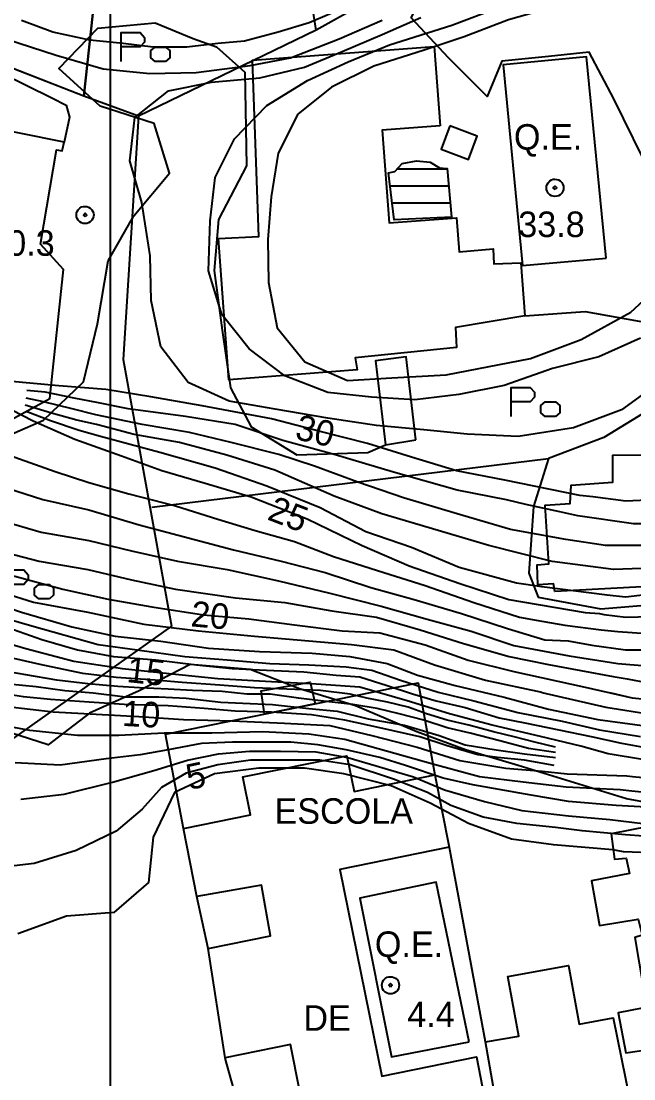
# Model space of a CAD drawing. Extents: x 555347 to 556479, y 8560498 to 8561653.
# Drawn here: x 555589.6 to 555661.6, y 8561461.5 to 8561585.8 of the extents above; entities that cross this region are included whole.
import ezdxf

# ---------------------------------------------------------------- set-up
doc = ezdxf.new("R2010")
doc.units = 0
doc.header["$MEASUREMENT"] = 0
for name, color, linetype in [('10', 24, 'CONTINUOUS'), ('12', 3, 'CONTINUOUS'), ('21', 4, 'CONTINUOUS'), ('26', 132, 'CONTINUOUS'), ('30', 2, 'CONTINUOUS'), ('4', 255, 'CONTINUOUS'), ('40', 255, 'CONTINUOUS'), ('42', 255, 'CONTINUOUS'), ('44', 255, 'CONTINUOUS'), ('5', 1, 'CONTINUOUS'), ('6', 2, 'CONTINUOUS'), ('7', 42, 'CONTINUOUS')]:
    doc.layers.add(name, color=color, linetype=linetype)

# ---------------------------------------------------------------- blocks, each defined once
blk = doc.blocks.new('COD007', base_point=(556370.32, 8561240.38))
at = {"layer": '4'}
for points in [[(556370.316, 8561241.3956), (556370.5168, 8561241.3792), (556370.7156, 8561241.318), (556370.9212, 8561241.2012), (556371.1236, 8561241.0072), (556371.2452, 8561240.7848), (556371.3152, 8561240.5864), (556371.3332, 8561240.3828), (556371.314, 8561240.188), (556371.2436, 8561239.9836), (556371.1232, 8561239.7764), (556370.9232, 8561239.5776), (556370.718, 8561239.4492), (556370.5176, 8561239.396), (556370.3128, 8561239.3792), (556370.108, 8561239.3984), (556369.9132, 8561239.4596), (556369.7048, 8561239.5812), (556369.5112, 8561239.7812), (556369.3808, 8561239.9844), (556369.3248, 8561240.184), (556369.3128, 8561240.386), (556369.3268, 8561240.5876), (556369.38, 8561240.79), (556369.5116, 8561240.9964), (556369.7064, 8561241.1968), (556369.9148, 8561241.3292), (556370.1204, 8561241.3896)], [(556370.32, 8561240.18), (556370.12, 8561240.38), (556370.32, 8561240.58), (556370.52, 8561240.38)]]:
    blk.add_lwpolyline(points, close=True, dxfattribs=at)
blk = doc.blocks.new('*X9')
at = {"layer": '26'}
for points in [[(555633.765862, 8561568.410103), (555639.613634, 8561568.410161)], [(555632.914297, 8561566.410061), (555639.796093, 8561566.41013)], [(555633.142148, 8561564.410031), (555639.978552, 8561564.410099)]]:
    blk.add_lwpolyline(points, dxfattribs=at)
blk = doc.blocks.new('COD145', base_point=(556073.85, 8561331.96))
at = {"layer": '30'}
blk.add_lwpolyline([(556070.85, 8561330.26), (556070.85, 8561333.66), (556073.1, 8561333.66), (556073.6, 8561333.093333), (556073.6, 8561332.526667), (556073.1, 8561331.96), (556070.85, 8561331.96)], dxfattribs=at)
blk.add_lwpolyline([(556076.094992, 8561330.257162), (556074.844992, 8561330.257162), (556074.344992, 8561330.682162), (556074.344992, 8561331.532162), (556074.844992, 8561331.957162), (556076.094992, 8561331.957162), (556076.594992, 8561331.532162), (556076.594992, 8561330.682162)], close=True, dxfattribs=at)

msp = doc.modelspace()

# ---------------------------------------------------------------- linework, layer by layer
at = {"layer": '10'}
msp.add_lwpolyline([(555604.9, 8561528.7), (555651.52, 8561534.38)], dxfattribs=at)
for points in [[(555596.92, 8561576.93, 33.88), (555580.93, 8561583.17, 33.1), (555560.75, 8561593.05, 32.08), (555563.9, 8561601.85, 30.43), (555560.75, 8561593.05, 32.08), (555541.39, 8561601.09, 31.21), (555518.58, 8561606.37, 29.21), (555515.13, 8561606.7, 29.21), (555505.79, 8561607.12, 28.76), (555501.56, 8561604.68, 28.76), (555482.39, 8561609.08, 27.21), (555476.66, 8561610.16, 26.81), (555475.45, 8561611.16, 26.49), (555474.53, 8561612.98, 26.16), (555473.66, 8561616.38, 25.86), (555473.32, 8561618.73, 25.86)], [(555643.15, 8561595.27, 33), (555624.22, 8561584.71, 33), (555623.07, 8561591.86, 33.95)], [(555603.34, 8561574.59, 34.6), (555596.92, 8561576.93, 33.88), (555598.36, 8561590.29, 30.58)], [(555624.22, 8561584.71, 33), (555603.34, 8561574.59, 34.6), (555601.54, 8561546.01, 34.45), (555607.23, 8561514.71, 23.32), (555585.51, 8561499.35, 12.36)], [(555608.63, 8561490.96, 15.74), (555606.5, 8561502.01, 15.14), (555636.19, 8561508.05, 14.66), (555638.16, 8561497.26, 16.06)], [(555644.13, 8561465.89, 15.19), (555639.84, 8561488.93, 15.51)], [(555611.55, 8561476.87, 9.57), (555610.22, 8561482.97, 15.74)], [(555615.03, 8561458.66, 15.91), (555613.53, 8561463.96, 9.77)]]:
    msp.add_polyline3d(points, dxfattribs=at)
at = {"layer": '12'}
msp.add_polyline3d([(555481.86, 8561609.18, 25.54), (555482.8, 8561607.26, 25.54), (555484.48, 8561605.43, 25.69), (555487.05, 8561603.55, 25.91), (555490.65, 8561606.1, 26.14), (555500.84, 8561604.06, 26.31), (555501.04, 8561600.55, 26.31), (555501.71, 8561598.26, 26.44), (555503.11, 8561599.43, 26.51), (555505.43, 8561602.05, 26.86), (555508.71, 8561604.19, 27.19), (555513.54, 8561605.36, 27.81), (555518.71, 8561604.87, 28.31), (555524.42, 8561603.51, 28.96), (555536.67, 8561600.65, 29.88), (555543.93, 8561598.35, 30.33), (555570.51, 8561587.15, 31.16), (555584.3, 8561581.1, 30.86), (555593.18, 8561576.76, 30.11), (555594.83, 8561575.87, 29.51), (555595.24, 8561574.48, 29.58), (555594.6, 8561571.54, 54.44)], dxfattribs=at)
at = {"layer": '21'}
for points in [[(555658.29, 8561557.91, 33.85), (555655.99, 8561581.58, 33.98), (555646.19, 8561580.62, 33.98), (555648.48, 8561557.07, 33.73)], [(555642.2, 8561465.89, 5.88), (555638.32, 8561484.65, 5.86), (555629.35, 8561482.78, 5.86), (555633.08, 8561464.13, 5.66)]]:
    msp.add_polyline3d(points, close=True, dxfattribs=at)
at = {"layer": '26'}
msp.add_polyline3d([(555640.13, 8561562.75, 33.78), (555633.37, 8561562.41, 33.78), (555632.74, 8561567.94, 33.78), (555633.48, 8561568.08, 33.78), (555634.32, 8561569.05, 33.78), (555636.03, 8561569.37, 33.78), (555637.6, 8561569.21, 33.78), (555638.7, 8561568.52, 33.78), (555639.61, 8561568.45, 33.78)], close=True, dxfattribs=at)
at = {"layer": '30'}
for points in [[(555663.79, 8561567.33, 35.5), (555659.19, 8561576.63, 35.2), (555656.31, 8561582.1, 35.27), (555651.52, 8561581.62, 35.45), (555646.05, 8561581.04, 36.05), (555644.32, 8561576.92, 36.2), (555639.77, 8561581.46, 37.72), (555635.4, 8561586.13, 37.17), (555637.68, 8561590.61, 35.5), (555643.64, 8561591.49, 35.95), (555651.05, 8561591.65, 35.97), (555658.85, 8561591.93, 36.35), (555661.91, 8561596.26, 36.35)], [(555585.33, 8561535.94, 35.2), (555592.17, 8561538.89, 37.24), (555596.87, 8561543.39, 40.21), (555598.51, 8561550.22, 41.24), (555599.8, 8561557.59, 39.96), (555602.81, 8561562.91, 39.99), (555607, 8561567.89, 40.44), (555605.2, 8561573.74, 40.84), (555598.86, 8561575.76, 39.74), (555593.97, 8561580.2, 39.67), (555598.55, 8561584.93, 39.22), (555605.32, 8561585.55, 40.39), (555609.77, 8561583.73, 40.41), (555612.52, 8561582.73, 40.41), (555615.86, 8561579.76, 34.6)], [(555615.86, 8561579.76, 34.6), (555616.02, 8561568.77, 38.79), (555612.73, 8561562.48, 36.77), (555612.22, 8561556.47, 36.77), (555613.18, 8561549.47, 36.77), (555614.15, 8561542.7, 36.77), (555616.58, 8561538.1, 34.72), (555621.95, 8561534.82, 34.67), (555630.3, 8561535.12, 34.7), (555632.37, 8561536.02, 33.7)], [(555648.74, 8561551.14, 35.25), (555655.84, 8561551.67, 36.12), (555663.28, 8561550.33, 36.07)], [(555663.28, 8561540.06, 33.95), (555658.04, 8561536.86, 33.95), (555651.52, 8561534.38, 0), (555649.76, 8561528.74, 33.05), (555649.23, 8561520.93, 33.08), (555650.32, 8561518.12, 31.53), (555657.66, 8561516.73, 31.06), (555668.01, 8561517.61, 29.93)], [(555667.08, 8561493.24, 17.3), (555660.7, 8561494.43, 17.45), (555647.97, 8561498.33, 18.73), (555641.78, 8561500.19, 19.58), (555636.06, 8561502.31, 19.95), (555628.86, 8561505.37, 20.8), (555622.27, 8561507.35, 20.8), (555616.45, 8561509.6, 21.77), (555609.43, 8561510.19, 22.2), (555603.42, 8561507.1, 20.17), (555597.6, 8561504.48, 18.73), (555592.75, 8561500.78, 18.08), (555586.23, 8561502.83, 17.18)]]:
    msp.add_polyline3d(points, dxfattribs=at)
at = {"layer": '42'}
msp.add_polyline3d([(555589.5, 8561609.66, 23.02), (555599.23, 8561607.61, 24.69), (555599.36, 8561602.76, 30.46), (555598.88, 8561595.43, 31.08), (555598.6, 8561595.45, 30.98), (555598.36, 8561590.29, 30.58), (555596.92, 8561576.93, 33.88), (555582.72, 8561582.47, 32.25), (555584.14, 8561588.51, 30.68), (555587.83, 8561603.43, 30.03)], close=True, dxfattribs=at)
at = {"layer": '44'}
msp.add_lwpolyline([(555600, 8561651.39), (555600, 8560499.4)], dxfattribs=at)
at = {"layer": '5'}
for points in [[(555580.97, 8561586.65, 30), (555587.76, 8561583.68, 30), (555593.66, 8561581.75, 30), (555599.2, 8561580.17, 30), (555604.68, 8561579.59, 30), (555610.11, 8561579.73, 30), (555616.48, 8561580.54, 30), (555621.21, 8561581.46, 30), (555626.92, 8561583.68, 30), (555631.99, 8561585.87, 30)], [(555665.64, 8561529.63, 30), (555660.6, 8561529.4, 30), (555656.72, 8561529.88, 30), (555655.2, 8561530.04, 30), (555646.4, 8561531.86, 30), (555640.73, 8561532.95, 30), (555635.43, 8561534.56, 30), (555630.25, 8561536.15, 30), (555624.7, 8561537.56, 30), (555618.98, 8561539.05, 30), (555610.84, 8561540.6, 30), (555604.79, 8561541.63, 30), (555599.49, 8561542.48, 30), (555593.97, 8561542.94, 30), (555588.05, 8561543.47, 30)], [(555585.99, 8561541.38, 25), (555590.95, 8561538.83, 25), (555595.86, 8561536.65, 25), (555601.33, 8561534.69, 25), (555606.09, 8561533, 25), (555611.18, 8561531.51, 25), (555616.57, 8561529.91, 25), (555623.16, 8561527.3, 25), (555629.62, 8561524.19, 25), (555635.16, 8561521.81, 25), (555641.1, 8561519.71, 25), (555646.85, 8561517.84, 25), (555655.83, 8561516.33, 25), (555657.51, 8561516.18, 25), (555658.04, 8561516.08, 25), (555660.6, 8561515.78, 25), (555664.91, 8561515.88, 25)], [(555588.39, 8561520.68, 20), (555594.44, 8561519.05, 20), (555599.8, 8561517.89, 20), (555604.92, 8561516.96, 20), (555610.97, 8561516.02, 20), (555616.33, 8561515.56, 20), (555621.68, 8561514.86, 20), (555627.27, 8561514.16, 20), (555631.7, 8561513.93, 20), (555637.05, 8561512.53, 20), (555642.1, 8561510.71, 20), (555647.46, 8561509.39, 20), (555655.83, 8561507.53, 20), (555661.35, 8561506.31, 20)], [(555662.58, 8561499.05, 15), (555658.54, 8561499.73, 15), (555655.32, 8561500.6, 15), (555650.6, 8561501.75, 15), (555644.91, 8561503.07, 15), (555639.9, 8561504.43, 15), (555634.9, 8561505.95, 15), (555629.34, 8561507.55, 15), (555624.24, 8561507.91, 15), (555618.98, 8561508.18, 15), (555612.65, 8561508.51, 15), (555606.96, 8561509.1, 15), (555601.47, 8561509.68, 15), (555595.76, 8561510.55, 15), (555590.09, 8561512.04, 15), (555585, 8561513.53, 15)], [(555658.68, 8561506.92, 20), (555661.35, 8561506.31, 20), (555667.19, 8561505.7, 20)], [(555587.91, 8561505.26, 10), (555593.3, 8561504.63, 10), (555598.39, 8561504.37, 10), (555603.4, 8561504.09, 10), (555608.65, 8561503.74, 10), (555614.34, 8561503.6, 10), (555620.5, 8561503.31, 10), (555625.81, 8561503.03, 10), (555630.77, 8561501.85, 10), (555636.09, 8561500.48, 10), (555641.11, 8561498.93, 10), (555646.51, 8561498.04, 10), (555650.79, 8561497.68, 10), (555653.72, 8561497.36, 10), (555660.71, 8561497.15, 10), (555661.4, 8561497.04, 10), (555663.44, 8561496.84, 10)], [(555664.39, 8561488.06, 5), (555660.33, 8561488.19, 5), (555659.09, 8561488.46, 5), (555652.1, 8561489.01, 5), (555647.17, 8561489.69, 5), (555642.12, 8561491.55, 5), (555637.6, 8561493.93, 5), (555633.04, 8561495.96, 5), (555627.47, 8561497.38, 5), (555622.85, 8561498.04, 5), (555617.47, 8561498.04, 5), (555612.27, 8561497.38, 5), (555607.57, 8561495.18, 5), (555605.05, 8561489.94, 5), (555604.52, 8561484.6, 5), (555600.46, 8561481.08, 5), (555594.87, 8561480.65, 5), (555589.18, 8561478.57, 5)]]:
    msp.add_polyline3d(points, dxfattribs=at)
at = {"layer": '6'}
for points in [[(555664.55, 8561588.76, 33), (555659.69, 8561588.57, 33), (555653.65, 8561587.82, 33), (555646.83, 8561585.91, 33), (555641.62, 8561583.92, 33), (555636.93, 8561582.36, 33), (555630.98, 8561580.48, 33), (555626.02, 8561578.01, 33), (555622.08, 8561574.82, 33), (555619.74, 8561570.24, 33), (555618.95, 8561565.11, 33), (555618.54, 8561560.11, 33), (555618.62, 8561555.06, 33), (555619.64, 8561549.74, 33), (555622.89, 8561545.73, 33), (555627.91, 8561543.57, 33), (555633.1, 8561543.87, 33), (555639.49, 8561544.22, 33), (555649.41, 8561546.13, 33), (555655.35, 8561548.38, 33), (555661.2, 8561551.58, 33), (555664.71, 8561554.83, 33)], [(555628.16, 8561587.6, 29), (555623.41, 8561585.56, 29), (555619.74, 8561584.48, 29), (555615.81, 8561583.39, 29), (555612.68, 8561583.12, 29), (555609.02, 8561582.71, 29), (555605.08, 8561582.71, 29), (555601.55, 8561583.12, 29), (555597.62, 8561583.53, 29), (555593.28, 8561584.48, 29), (555589.61, 8561585.83, 29)], [(555662.33, 8561548.51, 32), (555657.44, 8561546.32, 32), (555651.98, 8561544.97, 32), (555646.3, 8561542.97, 32), (555640.97, 8561541.92, 32), (555635.81, 8561541.29, 32), (555630.71, 8561541.6, 32), (555625.61, 8561542.16, 32), (555620.54, 8561544.12, 32), (555616.36, 8561547.26, 32), (555613.12, 8561551.3, 32), (555611.57, 8561556.42, 32), (555611.75, 8561562.31, 32), (555612.35, 8561567.4, 32), (555614.64, 8561571.95, 32), (555618.44, 8561575.85, 32), (555623.19, 8561578.8, 32), (555627.98, 8561580.96, 32), (555632.86, 8561582.98, 32), (555640.15, 8561585.28, 32), (555645.76, 8561587.38, 32)], [(555665.11, 8561543.77, 31), (555660.09, 8561540.11, 31), (555654.46, 8561537.98, 31), (555647.96, 8561536.99, 31), (555641.95, 8561537.25, 31), (555636.88, 8561537.76, 31), (555631.33, 8561538.29, 31), (555625.6, 8561539.14, 31), (555619.41, 8561540.18, 31), (555614.01, 8561541.13, 31), (555609.18, 8561543.31, 31), (555605.98, 8561547.52, 31), (555604.82, 8561552.97, 31), (555604.72, 8561558.2, 31), (555603.75, 8561564.47, 31), (555602.33, 8561569.34, 31), (555602.9, 8561574.43, 31), (555606.88, 8561577.57, 31), (555611.91, 8561578.59, 31), (555617.61, 8561579.09, 31), (555622.87, 8561580.37, 31), (555627.27, 8561582.21, 31), (555631.96, 8561584.2, 31), (555636.51, 8561586.19, 31)], [(555667.09, 8561526.73, 29), (555661.5, 8561526.73, 29), (555654.98, 8561527.67, 29), (555652.84, 8561528.12, 29), (555648.88, 8561529, 29), (555646.6, 8561529.53, 29), (555640.78, 8561530.69, 29), (555633.33, 8561532.79, 29), (555626.34, 8561534.88, 29), (555620.29, 8561536.51, 29), (555614.7, 8561538.38, 29), (555608.88, 8561539.31, 29), (555602.13, 8561540.24, 29), (555598.63, 8561540.94, 29), (555595.77, 8561541.47, 29), (555592.39, 8561542.18, 29), (555590.23, 8561542.39, 29)], [(555664.06, 8561524.17, 28), (555658.24, 8561524.17, 28), (555653.58, 8561524.87, 28), (555647.06, 8561526.04, 28), (555640.78, 8561527.9, 28), (555634.49, 8561529.76, 28), (555629.13, 8561531.62, 28), (555624.01, 8561533.49, 28), (555619.82, 8561534.88, 28), (555614.23, 8561536.28, 28), (555609.34, 8561537.44, 28), (555603.76, 8561538.38, 28), (555598.34, 8561539.52, 28), (555595.57, 8561540.24, 28), (555592.18, 8561541.06, 28), (555590.13, 8561541.47, 28)], [(555665.69, 8561521.61, 27), (555659.17, 8561521.38, 27), (555651.95, 8561522.31, 27), (555644.5, 8561524.17, 27), (555631.93, 8561527.9, 27), (555626.34, 8561529.99, 27), (555619.36, 8561533.02, 27), (555613.73, 8561534.8, 27), (555608.18, 8561536.28, 27), (555602.82, 8561537.21, 27), (555598.4, 8561538.38, 27), (555596.08, 8561538.9, 27), (555593.11, 8561539.72, 27), (555590.03, 8561540.65, 27)], [(555666.62, 8561518.82, 26), (555660.57, 8561518.12, 26), (555658.4, 8561518.36, 26), (555650.76, 8561519.32, 26), (555647.76, 8561519.75, 26), (555641.01, 8561521.61, 26), (555635.42, 8561523.94, 26), (555630.07, 8561525.8, 26), (555624.71, 8561528.6, 26), (555618.42, 8561531.16, 26), (555612.37, 8561533.25, 26), (555605.85, 8561535.12, 26), (555598.87, 8561536.98, 26), (555596.39, 8561537.67, 26), (555593, 8561538.8, 26), (555590.13, 8561539.93, 26)], [(555587.6, 8561534.97, 24), (555593.54, 8561532.88, 24), (555597.49, 8561531.56, 24), (555602.21, 8561530.25, 24), (555607.71, 8561528.82, 24), (555612.65, 8561527.28, 24), (555617.04, 8561525.96, 24), (555621.66, 8561524.64, 24), (555626.27, 8561522.89, 24), (555631.43, 8561521.24, 24), (555637.03, 8561519.48, 24), (555642.74, 8561517.5, 24), (555648.13, 8561515.75, 24), (555650.08, 8561515.4, 24), (555653.44, 8561514.82, 24), (555657.72, 8561514.28, 24), (555659.67, 8561514.09, 24), (555664.71, 8561513.73, 24)], [(555585.85, 8561531.56, 23), (555592.11, 8561529.59, 23), (555597.49, 8561528.38, 23), (555603.42, 8561526.62, 23), (555614.52, 8561523.66, 23), (555620.12, 8561522.34, 23), (555625.28, 8561521.02, 23), (555630.66, 8561519.26, 23), (555635.72, 8561517.83, 23), (555641.32, 8561516.19, 23), (555646.7, 8561514.43, 23), (555651.09, 8561513.11, 23), (555653.84, 8561513, 23), (555656.61, 8561512.47, 23), (555660.57, 8561511.93, 23), (555664.53, 8561511.93, 23)], [(555587.06, 8561527.17, 22), (555591.89, 8561525.74, 22), (555597.49, 8561524.75, 22), (555602.54, 8561523.55, 22), (555607.93, 8561522.34, 22), (555613.75, 8561521.35, 22), (555619.79, 8561520.03, 22), (555625.83, 8561518.6, 22), (555631.87, 8561517.06, 22), (555637.25, 8561515.53, 22), (555642.42, 8561514.1, 22), (555647.47, 8561512.45, 22), (555653.95, 8561511.24, 22), (555659.67, 8561510.31, 22), (555666.33, 8561509.77, 22)], [(555586.07, 8561523.77, 21), (555591.67, 8561522.34, 21), (555597.38, 8561521.35, 21), (555602.54, 8561520.14, 21), (555607.71, 8561519.04, 21), (555614.74, 8561518.05, 21), (555620.56, 8561517.5, 21), (555626.05, 8561516.52, 21), (555631.32, 8561515.75, 21), (555636.45, 8561514.27, 21), (555641.54, 8561512.67, 21), (555646.92, 8561511.13, 21), (555651.52, 8561510.2, 21), (555659.12, 8561508.8, 21), (555660.75, 8561508.51, 21), (555666.51, 8561507.43, 21)], [(555584.01, 8561519.73, 19), (555591, 8561517.54, 19), (555597.39, 8561516.34, 19), (555603.98, 8561514.94, 19), (555610.38, 8561514.14, 19), (555616.97, 8561513.54, 19), (555628.36, 8561512.54, 19), (555633.35, 8561511.94, 19), (555638.14, 8561510.15, 19), (555644.14, 8561508.35, 19), (555650.73, 8561506.95, 19), (555650.76, 8561506.92, 19), (555658.28, 8561505.2, 19), (555663.71, 8561504.35, 19)], [(555584.73, 8561517.99, 18), (555589.6, 8561516.34, 18), (555595.52, 8561514.64, 18), (555600.59, 8561513.54, 18), (555605.98, 8561512.94, 18), (555611.58, 8561512.14, 18), (555617.57, 8561511.74, 18), (555623.76, 8561511.54, 18), (555628.16, 8561511.14, 18), (555632.55, 8561510.34, 18), (555636.15, 8561508.95, 18), (555640.54, 8561507.75, 18), (555646.33, 8561506.35, 18), (555651.53, 8561504.95, 18), (555657.32, 8561503.75, 18), (555663.12, 8561502.95, 18)], [(555586.6, 8561515.94, 17), (555590.8, 8561514.74, 17), (555598.59, 8561512.54, 17), (555603.18, 8561511.94, 17), (555608.78, 8561511.14, 17), (555613.77, 8561510.74, 17), (555618.77, 8561510.34, 17), (555623.36, 8561510.15, 17), (555627.76, 8561509.95, 17), (555630.75, 8561509.55, 17), (555634.15, 8561508.35, 17), (555638.54, 8561506.95, 17), (555642.74, 8561505.95, 17), (555647.93, 8561504.55, 17), (555653.13, 8561503.55, 17), (555657.52, 8561502.55, 17), (555662.32, 8561501.75, 17)], [(555588, 8561514.54, 16), (555592, 8561513.14, 16), (555596.19, 8561511.94, 16), (555600.39, 8561511.14, 16), (555605.38, 8561510.74, 16), (555610.18, 8561510.15, 16), (555614.37, 8561509.75, 16), (555618.37, 8561509.55, 16), (555622.76, 8561509.35, 16), (555626.56, 8561508.95, 16), (555629.35, 8561508.75, 16), (555632.55, 8561507.75, 16), (555635.55, 8561506.75, 16), (555638.34, 8561505.95, 16), (555641.74, 8561505.15, 16), (555645.74, 8561503.95, 16), (555648.73, 8561503.35, 16), (555652.73, 8561502.55, 16), (555656.52, 8561501.75, 16), (555660.12, 8561500.96, 16), (555663.54, 8561500.34, 16)], [(555652.35, 8561500.49, 14), (555649.92, 8561501.1, 14), (555647.49, 8561501.7, 14), (555645.07, 8561502.31, 14), (555642.18, 8561503.07, 14), (555639.6, 8561503.68, 14), (555637.17, 8561504.43, 14), (555635.05, 8561505.19, 14), (555632.62, 8561505.8, 14), (555630.19, 8561506.26, 14), (555628.22, 8561506.71, 14), (555624.73, 8561507.17, 14), (555620.78, 8561507.32, 14), (555616.98, 8561507.47, 14), (555612.89, 8561507.77, 14), (555608.48, 8561508.08, 14), (555605.3, 8561508.38, 14), (555600.74, 8561508.68, 14), (555596.8, 8561509.14, 14), (555591.79, 8561510.2, 14), (555587.84, 8561511.11, 14)], [(555652.35, 8561499.88, 13), (555649.16, 8561500.34, 13), (555645.82, 8561501.25, 13), (555642.33, 8561502.16, 13), (555639.6, 8561502.77, 13), (555636.87, 8561503.68, 13), (555633.98, 8561504.43, 13), (555631.4, 8561505.04, 13), (555628.52, 8561505.5, 13), (555624.73, 8561505.95, 13), (555622.15, 8561506.26, 13), (555618.81, 8561506.71, 13), (555616.07, 8561506.71, 13), (555613.19, 8561507.02, 13), (555609.7, 8561507.17, 13), (555606.82, 8561507.32, 13), (555603.48, 8561507.47, 13), (555600.9, 8561507.62, 13), (555597.4, 8561507.93, 13), (555593.76, 8561508.38, 13), (555590.12, 8561508.99, 13), (555586.48, 8561509.6, 13)], [(555586.48, 8561508.08, 12), (555591.33, 8561507.62, 12), (555594.67, 8561507.17, 12), (555598.01, 8561506.86, 12), (555601.81, 8561506.41, 12), (555605.75, 8561506.41, 12), (555608.94, 8561506.26, 12), (555613.04, 8561505.8, 12), (555615.62, 8561505.65, 12), (555619.11, 8561505.5, 12), (555623.36, 8561505.04, 12), (555626.7, 8561504.74, 12), (555630.34, 8561503.83, 12), (555634.59, 8561503.07, 12), (555638.69, 8561501.85, 12), (555641.73, 8561500.79, 12), (555645.37, 8561500.18, 12), (555648.71, 8561499.73, 12), (555652.35, 8561499.27, 12)], [(555652.2, 8561498.36, 11), (555648.71, 8561498.97, 11), (555645.52, 8561499.27, 11), (555643.24, 8561499.58, 11), (555639.6, 8561500.64, 11), (555636.41, 8561501.7, 11), (555631.71, 8561502.77, 11), (555627.61, 8561503.68, 11), (555623.66, 8561504.28, 11), (555618.96, 8561504.59, 11), (555614.71, 8561504.74, 11), (555611.07, 8561505.04, 11), (555606.82, 8561505.35, 11), (555601.65, 8561505.5, 11), (555597.56, 8561505.8, 11), (555593, 8561506.1, 11), (555589.82, 8561506.41, 11), (555585.72, 8561507.02, 11)], [(555666.01, 8561494.87, 9), (555661.32, 8561495.32, 9), (555659.94, 8561495.48, 9), (555653.6, 8561495.8, 9), (555648.56, 8561496.39, 9), (555643.4, 8561497, 9), (555637.93, 8561498.52, 9), (555632.47, 8561500.03, 9), (555627.61, 8561501.4, 9), (555623.36, 8561502.01, 9), (555617.9, 8561502.31, 9), (555611.98, 8561502.16, 9), (555606.36, 8561502.16, 9), (555601.05, 8561501.85, 9), (555596.19, 8561501.85, 9), (555590.57, 8561502.46, 9), (555585.72, 8561503.37, 9)], [(555665.1, 8561493.35, 8), (555659.48, 8561493.66, 8), (555653.87, 8561494.11, 8), (555649.47, 8561494.87, 8), (555642.64, 8561496.09, 8), (555639.15, 8561496.85, 8), (555634.74, 8561498.36, 8), (555631.71, 8561499.27, 8), (555627.76, 8561500.18, 8), (555624.42, 8561500.79, 8), (555621.23, 8561501.1, 8), (555617.44, 8561501.1, 8), (555614.4, 8561501.1, 8), (555610.76, 8561500.94, 8), (555606.82, 8561500.18, 8), (555603.56, 8561499.58, 8), (555599.53, 8561499.12, 8), (555594.13, 8561498.37, 8), (555588.84, 8561498.64, 8)], [(555589.52, 8561494.38, 7), (555594.62, 8561494.97, 7), (555600.29, 8561496.39, 7), (555605.15, 8561497.76, 7), (555609.09, 8561498.97, 7), (555612.73, 8561499.73, 7), (555616.38, 8561500.03, 7), (555620.02, 8561500.03, 7), (555624.17, 8561499.93, 7), (555627.95, 8561499.27, 7), (555635.65, 8561497, 7), (555639.3, 8561495.48, 7), (555644, 8561494.11, 7), (555648.4, 8561493.05, 7), (555653.87, 8561492.44, 7), (555658.73, 8561491.99, 7), (555663.89, 8561491.38, 7)], [(555669.2, 8561489.56, 6), (555660.56, 8561490.2, 6), (555655.48, 8561490.68, 6), (555652.35, 8561491.08, 6), (555647.8, 8561491.53, 6), (555643.85, 8561492.29, 6), (555640.06, 8561493.66, 6), (555637.32, 8561495.18, 6), (555633.33, 8561496.72, 6), (555628.23, 8561498.42, 6), (555624.64, 8561498.98, 6), (555619.92, 8561498.98, 6), (555616.52, 8561498.98, 6), (555612.65, 8561498.42, 6), (555608.94, 8561497.45, 6), (555606.06, 8561495.78, 6), (555603.78, 8561493.2, 6), (555600.74, 8561490.62, 6), (555596.04, 8561488.35, 6), (555591.07, 8561486.85, 6), (555585.69, 8561486.21, 6)]]:
    msp.add_polyline3d(points, dxfattribs=at)
at = {"layer": '7'}
msp.add_lwpolyline([(555618.15, 8561504.38), (555617.75, 8561507.1), (555623.53, 8561508.14), (555624.11, 8561505.59)], close=True, dxfattribs=at)
for points in [[(555638.79, 8561573.47, 36.75), (555631.97, 8561572.96, 37.07), (555632.79, 8561562.06, 36.92), (555640.72, 8561562.65, 36.65), (555641.02, 8561558.68, 36.2), (555645.03, 8561559.02, 35.85), (555645.09, 8561557.26, 36.05), (555648.27, 8561557.36, 35.95), (555648.74, 8561551.14, 35.25), (555640.58, 8561549.78, 36.67), (555640.71, 8561547.44, 36.95), (555628.79, 8561546.23, 36.97), (555629.04, 8561544.79, 37.17), (555613.95, 8561543.65, 37.44), (555612.74, 8561560.22, 37.02), (555617.5, 8561560.48, 39.69), (555616.73, 8561581.16, 36.9), (555638.09, 8561582.77, 36.97)], [(555639.94, 8561573.47, 36.2), (555638.93, 8561570.73, 36.1), (555642.12, 8561569.49, 36.35), (555643.15, 8561572.25, 36.35)], [(555635.95, 8561536.58, 34.03), (555634.79, 8561546.34, 33.83), (555631.2, 8561545.85, 34.2), (555632.37, 8561536.02, 33.7)], [(555672.06, 8561519.84, 32.44), (555652.28, 8561518.78, 32.44), (555652.12, 8561519.67, 32.44), (555650.26, 8561519.56, 31.94), (555650.18, 8561521.9, 31.89), (555651.58, 8561522.03, 31.96), (555651.13, 8561528.93, 31.94), (555654.08, 8561529.1, 35.42), (555654.19, 8561531.25, 35.35), (555659.07, 8561531.61, 34.35), (555659.08, 8561534.78, 32.97), (555669.76, 8561534.82, 32.94), (555670.22, 8561532.23, 32.94), (555674.29, 8561532.56, 32.67), (555675.06, 8561528.87, 32.59), (555671.71, 8561528.33, 32.82)], [(555644.64, 8561456.01, 15.44), (555616.58, 8561450.29, 15.91), (555615.03, 8561458.66, 15.91), (555622.3, 8561460.06, 15.86), (555621.21, 8561465.59, 9.12), (555613.52, 8561464.02, 9.77), (555611.55, 8561476.87, 9.57), (555618.84, 8561478.36, 9.57), (555617.79, 8561484.28, 15.74), (555610.22, 8561482.97, 15.74), (555608.63, 8561490.96, 15.74), (555616.5, 8561492.57, 15.74), (555615.6, 8561497, 15.36), (555627.81, 8561499.49, 17.12), (555628.68, 8561495.31, 16.06), (555638.16, 8561497.26, 16.06), (555639.87, 8561488.77, 15.51), (555627, 8561486.15, 8.74), (555631.94, 8561461.87, 15.81), (555643.07, 8561464.14, 15.41)], [(555673.62, 8561461.88, 17.42), (555667.87, 8561492.07, 17.44), (555658.87, 8561490.32, 17.47), (555659.28, 8561487.33, 17.47), (555660.66, 8561487.46, 17.47), (555661.03, 8561485.65, 17.47), (555656.56, 8561484.8, 17.47), (555657.51, 8561479.56, 17.47), (555662.05, 8561480.3, 17.47), (555662.53, 8561478.42, 17.47), (555661.65, 8561478.16, 17.47), (555662.7, 8561472.12, 17.44), (555663.67, 8561472.31, 17.44), (555664.13, 8561470.15, 17.44), (555659.7, 8561469.31, 17.44), (555660.62, 8561464.6, 17.44), (555664.89, 8561465.23, 17.44), (555665.25, 8561463.31, 17.44), (555664.25, 8561463.12, 17.44), (555664.73, 8561460.2, 17.44)], [(555661.08, 8561459.1, 15.89), (555645.79, 8561456.3, 15.66), (555644.13, 8561465.89, 15.19), (555648.02, 8561466.56, 15.19), (555646.74, 8561473.55, 15.19), (555653.87, 8561474.86, 15.19), (555655.13, 8561467.97, 15.19), (555659.11, 8561468.73, 15.19)]]:
    msp.add_polyline3d(points, close=True, dxfattribs=at)
msp.add_polyline3d([(555580.26, 8561534.55, 35.4), (555592.91, 8561541.46, 34.92), (555594.55, 8561556.59, 52.84), (555591.83, 8561559.58, 53.52), (555593.7, 8561570.63, 54.41), (555594.39, 8561570.53, 54.41), (555594.6, 8561571.54, 54.44), (555584.27, 8561573.62, 54.74)], dxfattribs=at)

# ---------------------------------------------------------------- block references
at = {"layer": '26'}
msp.add_blockref('*X9', (0, 0), dxfattribs=at)
at = {"layer": '30'}
for p in [(555604.29, 8561582.72, 40.41), (555650.12, 8561541.04, 40.41), (555590.63, 8561519.61, 40.41)]:
    msp.add_blockref('COD145', p, dxfattribs=at)
at = {"layer": '4'}
for p in [(555652.29, 8561566.17, 33.8), (555597.07, 8561562.99, 30.3), (555632.96, 8561472.53, 4.4)]:
    msp.add_blockref('COD007', p, dxfattribs=at)

# ---------------------------------------------------------------- texts
at = {"layer": '21'}
for p in [(555647.46, 8561570.66, 16.48), (555631.12, 8561475.86, 5.61)]:
    msp.add_text('Q.E.', height=3, dxfattribs=at).set_placement(p)
at = {"layer": '4'}
for s, p in [('33.8', (555647.97, 8561560.4, 33.8)), ('30.3', (555585.69, 8561558.2, 30.3)), ('4.4', (555634.93, 8561467.62, 4.4))]:
    msp.add_text(s, height=3, dxfattribs=at).set_placement(p)
at = {"layer": '40'}
for s, p in [('ESCOLA', (555619.33, 8561491.5)), ('DE', (555622.72, 8561467.19))]:
    msp.add_text(s, height=3, dxfattribs=at).set_placement(p)
at = {"layer": '5'}
for s, rotation, p in [('30', 347, (555621.62, 8561536.7)), ('25', 339, (555618.35, 8561527.27)), ('20', 355, (555609.42, 8561514.69)), ('15', 354, (555601.87, 8561508.15)), ('10', 357, (555601.37, 8561503)), ('5', 12, (555609.29, 8561495.45))]:
    msp.add_text(s, height=3, rotation=rotation, dxfattribs=at).set_placement(p)

doc.saveas('drawing.dxf')
